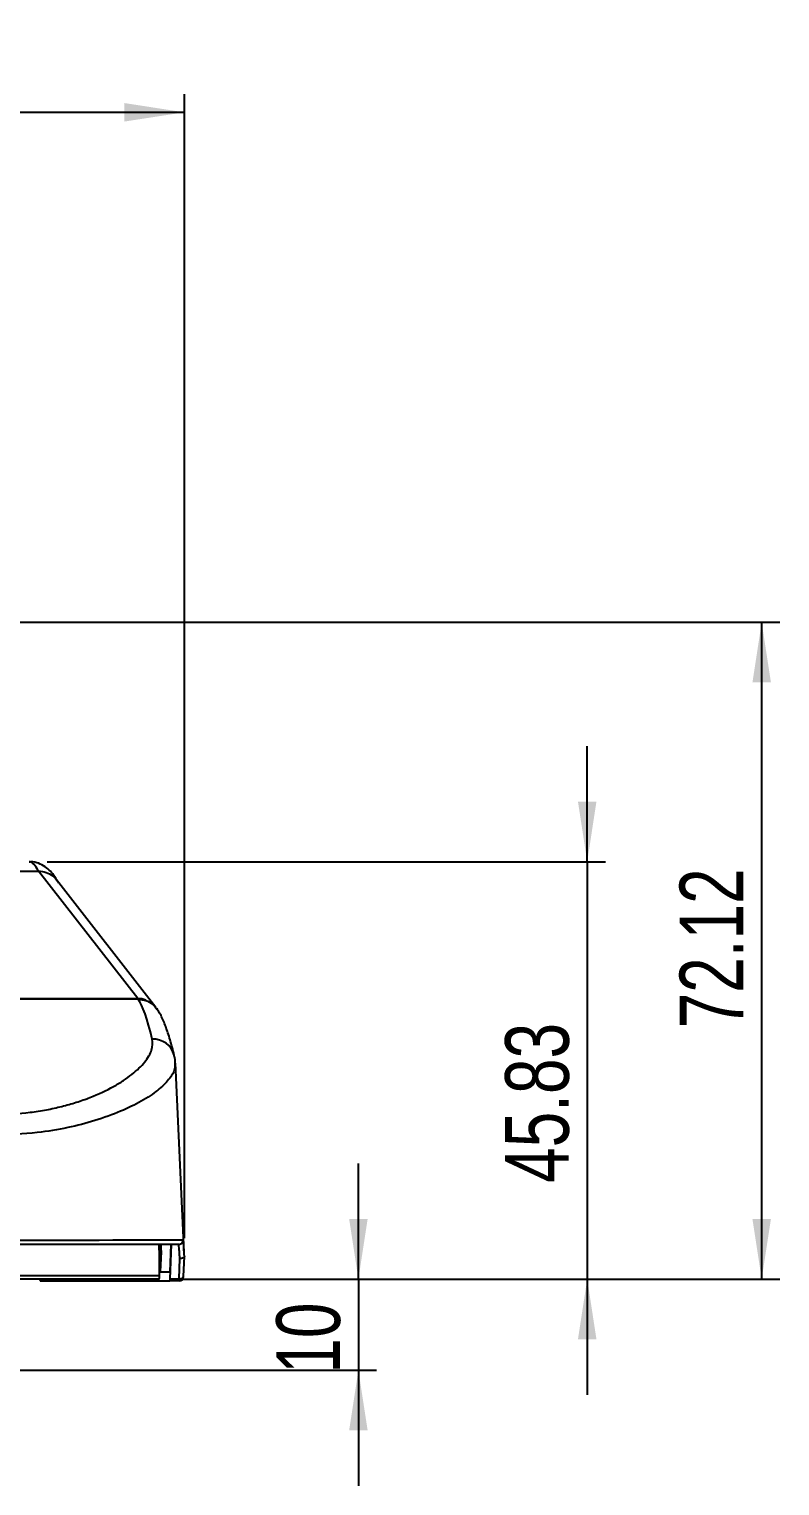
# Model space of a CAD drawing. Header units: millimetres. Extents: x 102 to 710, y 145 to 429.
# Drawn here: x 293.4 to 334.7, y 159.3 to 239.3 of the extents above; entities that cross this region are included whole.
import ezdxf

# ---------------------------------------------------------------- set-up
doc = ezdxf.new("R2010")
doc.units = ezdxf.units.MM
doc.layers.add('DIM', color=5, linetype='Continuous')
doc.styles.add('SLDTEXTSTYLE0', font='TXT', dxfattribs={"width": 0.75})
doc.dimstyles.new('SLDDIMSTYLE0', dxfattribs={"dimtxt": 3.5, "dimasz": 3.302, "dimexe": 0, "dimexo": 0.0625, "dimgap": 0.875, "dimtad": 1, "dimlfac": 2, "dimrnd": 1e-09, "dimzin": 4, "dimdsep": 46, "dimtxsty": 'SLDTEXTSTYLE0', "dimsah": 1, "dimcen": 0.09, "dimadec": 0, "dimazin": 1, "dimtfac": 1, "dimtofl": 0, "dimtmove": 0, "dimatfit": 3, "dimfxl": 1, "dimfrac": 2, "dimtolj": 1, "dimtzin": 12, "dimarcsym": 0})
doc.dimstyles.new('SLDDIMSTYLE1', dxfattribs={"dimtxt": 3.5, "dimasz": 3.302, "dimexe": 0, "dimexo": 0.0625, "dimgap": 0.875, "dimtad": 1, "dimlfac": 2, "dimrnd": 1e-09, "dimzin": 12, "dimdsep": 46, "dimtxsty": 'SLDTEXTSTYLE0', "dimsah": 1, "dimcen": 0.09, "dimadec": 0, "dimazin": 3, "dimtfac": 1, "dimtofl": 0, "dimtmove": 0, "dimatfit": 3, "dimfxl": 1, "dimfrac": 2, "dimtolj": 1, "dimtzin": 12, "dimarcsym": 0})
doc.dimstyles.new('SLDDIMSTYLE2', dxfattribs={"dimtxt": 3.5, "dimasz": 3.302, "dimexe": 0, "dimexo": 0.0625, "dimgap": 0.875, "dimtad": 1, "dimlfac": 2, "dimrnd": 1e-09, "dimzin": 12, "dimdsep": 46, "dimtxsty": 'SLDTEXTSTYLE0', "dimsah": 1, "dimcen": 0.09, "dimadec": 0, "dimazin": 3, "dimtfac": 1, "dimtmove": 0, "dimatfit": 0, "dimfxl": 1, "dimfrac": 2, "dimtolj": 1, "dimtzin": 12, "dimarcsym": 0})

# ---------------------------------------------------------------- blocks, each defined once
blk = doc.blocks.new('_D')
at = {"layer": 'DIM'}
for p, q in [((102.116, 172.945), (102.118, 235.749)), ((301.968, 172.941), (301.969, 235.745)), ((102.118, 234.749), (301.969, 234.745))]:
    blk.add_line(p, q, dxfattribs=at)
for points in [[(102.118, 234.749), (105.42, 234.241), (105.42, 235.257)], [(301.969, 234.745), (298.667, 235.253), (298.667, 234.237)]]:
    blk.add_solid(points, dxfattribs=at)
at = {"layer": 'DIM', "insert": (188.938, 239.259), "char_height": 3.5, "attachment_point": 1, "rotation": 359.99891, "style": 'SLDTEXTSTYLE0'}
blk.add_mtext('399.70', dxfattribs=at)
blk = doc.blocks.new('_D_2')
at = {"layer": 'DIM'}
for p, q in [((311.53, 170.69), (311.53, 177.04)), ((301.585, 170.69), (312.53, 170.69)), ((311.53, 170.69), (311.53, 165.69)), ((288.388, 165.69), (312.53, 165.69)), ((311.53, 165.69), (311.53, 159.34))]:
    blk.add_line(p, q, dxfattribs=at)
for points in [[(311.53, 170.69), (312.038, 173.992), (311.022, 173.992)], [(311.53, 165.69), (311.022, 162.388), (312.038, 162.388)]]:
    blk.add_solid(points, dxfattribs=at)
at = {"layer": 'DIM', "insert": (307.018, 165.498), "char_height": 3.5, "attachment_point": 1, "rotation": 90, "style": 'SLDTEXTSTYLE0'}
blk.add_mtext('10', dxfattribs=at)
blk = doc.blocks.new('_D_3')
at = {"layer": 'DIM'}
for p, q in [((291.277, 206.747), (334.69, 206.747)), ((333.69, 170.69), (333.69, 206.747)), ((301.585, 170.69), (334.69, 170.69))]:
    blk.add_line(p, q, dxfattribs=at)
for points in [[(333.69, 206.747), (333.182, 203.445), (334.198, 203.445)], [(333.69, 170.69), (334.198, 173.992), (333.182, 173.992)]]:
    blk.add_solid(points, dxfattribs=at)
at = {"layer": 'DIM', "insert": (329.179, 184.454), "char_height": 3.5, "attachment_point": 1, "rotation": 90, "style": 'SLDTEXTSTYLE0'}
blk.add_mtext('72.12', dxfattribs=at)
blk = doc.blocks.new('_D_4')
at = {"layer": 'DIM'}
for p, q in [((324.103, 193.604), (324.103, 199.954)), ((294.436, 193.604), (325.103, 193.604)), ((324.103, 193.604), (324.103, 170.69)), ((301.585, 170.69), (325.103, 170.69)), ((324.103, 170.69), (324.103, 164.34))]:
    blk.add_line(p, q, dxfattribs=at)
for points in [[(324.103, 193.604), (324.611, 196.906), (323.595, 196.906)], [(324.103, 170.69), (323.595, 167.388), (324.611, 167.388)]]:
    blk.add_solid(points, dxfattribs=at)
at = {"layer": 'DIM', "insert": (319.592, 175.972), "char_height": 3.5, "attachment_point": 1, "rotation": 90, "style": 'SLDTEXTSTYLE0'}
blk.add_mtext('45.83', dxfattribs=at)

msp = doc.modelspace()

# ---------------------------------------------------------------- linework, layer by layer
at = {"color": 7, "linetype": 'Continuous', "lineweight": 25}
for p, q in [((292.042, 193.0886), (293.9518, 193.0886)), ((299.4095, 186.0895), (293.9556, 193.0886)), ((300.4, 185.6068), (294.9408, 192.6127)), ((299.4361, 186.0526), (104.648, 186.0526)), ((263.292, 186.0895), (299.4095, 186.0895)), ((301.9581, 172.1781), (301.4734, 182.5524)), ((301.6436, 172.5895), (291.8964, 172.5895)), ((300.6712, 172.5587), (300.6057, 172.5587)), ((300.6084, 171.4143), (300.6084, 172.191)), ((300.6641, 171.0895), (300.7063, 172.1882)), ((301.2207, 172.5895), (301.1631, 171.0895)), ((301.1879, 170.7108), (301.2599, 172.5895)), ((301.925, 170.83), (301.9676, 171.941)), ((301.6752, 170.7108), (301.7175, 171.8132)), ((103.4643, 170.8835), (300.6028, 170.8835)), ((300.585, 170.6895), (103.4821, 170.6895)), ((294.0345, 170.6895), (294.0382, 170.5895)), ((294.0382, 170.5895), (301.1742, 170.5895)), ((300.6063, 171.0895), (300.6641, 171.0895)), ((300.6641, 171.0895), (301.1631, 171.0895)), ((301.6752, 170.5895), (301.1742, 170.5895)), ((301.1879, 170.7108), (301.6752, 170.7108)), ((301.6752, 170.5895), (301.6752, 170.7108))]:
    msp.add_line(p, q, dxfattribs=at)
at = {"color": 8, "linetype": 'Continuous', "lineweight": 25}
msp.add_line((300.6697, 172.5895), (300.6712, 172.5587), dxfattribs=at)
at = {"color": 8, "linetype": 'Continuous', "lineweight": 25, "flags": 128}
msp.add_lwpolyline([(301.6752, 170.7108), (301.7256, 170.712), (301.774, 170.7185), (301.8182, 170.7299), (301.8566, 170.7459), (301.8876, 170.7657), (301.9098, 170.7886), (301.9223, 170.8135), (301.925, 170.83)], dxfattribs=at)
at = {"color": 8, "linetype": 'Continuous', "lineweight": 25}
msp.add_arc((300.2479, 182.6647), 1.2057, 15.130717, 92.361489, dxfattribs=at)
at = {"color": 7, "linetype": 'Continuous', "lineweight": 25}
msp.add_arc((301.6752, 170.8395), 0.25, 270, 357.803229, dxfattribs=at)
at = {"color": 8, "linetype": 'Continuous', "lineweight": 25}
msp.add_ellipse((296.345, 133.6045), major_axis=(-2.9203, 59.9997), ratio=0.0623641, start_param=6.1489255, end_param=6.2798693, dxfattribs=at)
at = {"color": 7, "linetype": 'Continuous', "lineweight": 25}
for centre, major_axis, ratio, start_param, end_param in [((299.4095, 184.8443), (1.2529, 0), 0.9939053, 1.2074664, 1.5707963), ((301.5402, 136.2832), (-2.4232, 49.9998), 0.0620999, 5.9681769, 6.1840946), ((299.4095, 184.8443), (1.2529, 0), 0.9939053, 0.6589811, 0.9625176), ((291.9163, 172.8395), (10.0104, 0.0117), 0.001087, 4.7104025, 6.2150777), ((291.9704, 171.6823), (-1.2329, 17.4899), 0.5700123, 4.6872311, 4.7390165), ((291.4584, 171.4143), (0, 15.2282), 0.6008606, 4.677525, 4.7896392), ((291.4584, 172.191), (0, 15.2282), 0.6008606, 4.712389, 4.7365376), ((300.2137, -4.7346), (0.4574, 177.2933), 0.0031469, 6.2185346, 6.2831934), ((291.9924, 171.2116), (-0.2746, 15.5957), 0.5604496, 4.7651783, 4.7909858), ((291.9704, 171.5535), (-1.2132, 17.5019), 0.5554329, 4.6887355, 4.7331412), ((301.3958, -30.0314), (0.5228, 202.6209), 0.0031469, 6.2039247, 6.2194559), ((300.585, 171.0895), (0, 0.4), 0.0610004, 3.1415927, 3.4063995), ((301.1742, 170.8395), (0, 0.25), 0.0638412, 3.1415927, 4.1713369)]:
    msp.add_ellipse(centre, major_axis=major_axis, ratio=ratio, start_param=start_param, end_param=end_param, dxfattribs=at)
for points, knots in [([(295.0086, 192.5149), (294.9751, 192.575), (294.879, 192.7474), (294.6935, 192.9956), (294.4196, 193.2677), (294.0764, 193.4759), (293.7276, 193.6048), (293.5081, 193.5896), (293.4421, 193.5851)], [0, 0, 0, 0, 0.1328042, 0.3812432, 0.5847023, 0.7630811, 0.9287476, 1, 1, 1, 1]), ([(293.9556, 193.0886), (294.0964, 193.076), (294.3779, 193.0508), (294.7422, 192.8348), (294.9749, 192.6149), (295.035, 192.4574), (295.0455, 192.4299)], [0, 0, 0, 0, 0.3114041, 0.6228029, 0.9342423, 1, 1, 1, 1]), ([(299.4361, 186.0526), (299.5767, 186.0383), (299.8578, 186.0098), (300.2228, 185.8117), (300.3835, 185.6072), (300.457, 185.5135)], [0, 0, 0, 0, 0.3515253, 0.70306472, 1, 1, 1, 1]), ([(301.4117, 182.9799), (301.3737, 183.1296), (301.2598, 183.5785), (301.0668, 184.229), (300.8243, 184.8792), (300.6232, 185.2888), (300.4735, 185.5052), (300.4457, 185.5455)], [0, 0, 0, 0, 0.1339986, 0.4019262, 0.6772133, 0.9399961, 1, 1, 1, 1]), ([(291.6271, 179.7331), (292.2581, 179.7331), (292.8789, 179.7717), (293.7951, 179.885), (294.0943, 179.9316), (294.6744, 180.04), (294.9564, 180.1018), (295.505, 180.2395), (295.7716, 180.3153), (296.2897, 180.4799), (296.5419, 180.5691), (297.2572, 180.8475), (297.6861, 181.0493), (298.2638, 181.369), (298.4454, 181.4786), (298.7856, 181.7023), (298.9418, 181.8148), (299.3706, 182.1531), (299.6041, 182.3796), (299.8761, 182.7174), (299.9537, 182.8301), (300.0795, 183.0501), (300.1281, 183.1579), (300.2316, 183.4746), (300.2447, 183.6767), (300.1983, 183.8693)], [0, 0, 0, 0, 0.125, 0.125, 0.1875, 0.1875, 0.25, 0.25, 0.3125, 0.3125, 0.375, 0.375, 0.5, 0.5, 0.5625, 0.5625, 0.625, 0.625, 0.75, 0.75, 0.8125, 0.8125, 0.875, 0.875, 1, 1, 1, 1]), ([(301.4586, 182.554), (301.4607, 182.6773), (301.4632, 182.8228), (301.4121, 182.9574), (301.4043, 182.9779)], [0, 0, 0, 0, 0.8476981, 1, 1, 1, 1]), ([(301.6642, 172.5904), (301.7335, 172.5961), (301.7976, 172.6317), (301.882, 172.7292), (301.9037, 172.7909), (301.9035, 172.8504)], [0, 0, 0, 0, 0.5, 0.5, 1, 1, 1, 1]), ([(301.9677, 171.9448), (301.9683, 171.9106), (301.9415, 171.8768), (301.8491, 171.8282), (301.783, 171.8137), (301.7175, 171.8132)], [0, 0, 0, 0, 0.5, 0.5, 1, 1, 1, 1]), ([(301.9677, 171.9448), (301.9676, 171.9462), (301.9676, 171.948), (301.9675, 171.9501), (301.9675, 171.9511), (301.9675, 171.9522), (301.9674, 171.9533)], [0, 0, 0, 0, 0.000015666708, 0.000015666708, 0.000015666708, 0.000023383882, 0.000023383882, 0.000023383882, 0.000023383882]), ([(300.5914, 170.7035), (300.5938, 170.7195), (300.5986, 170.7515), (300.6015, 170.8256), (300.6026, 170.8734), (300.6028, 170.8835)], [0, 0, 0, 0, 0.4406522, 0.8813243, 1, 1, 1, 1])]:
    msp.add_open_spline(points, degree=3, knots=knots, dxfattribs=at)
for points in [[(293.9556, 193.0886), (293.9544, 193.0886), (293.9531, 193.0886), (293.9518, 193.0886)], [(301.6642, 172.5904), (301.6574, 172.5898), (301.6505, 172.5895), (301.6436, 172.5895)]]:
    msp.add_open_spline(points, degree=3, dxfattribs=at)
at = {"color": 8, "linetype": 'Continuous', "lineweight": 25}
msp.add_open_spline([(301.4384, 182.5508), (301.4454, 182.4428), (301.4639, 182.1591), (301.1491, 181.6516), (300.5417, 181.054), (299.6497, 180.4585), (298.4877, 179.8855), (297.1163, 179.3849), (295.561, 178.9848), (293.7384, 178.6725), (292.3838, 178.6211), (291.6271, 178.5923)], degree=3, knots=[0, 0, 0, 0, 0.0705573, 0.1853155, 0.29659, 0.411084, 0.5238259, 0.6401896, 0.7477949, 0.8591105, 1, 1, 1, 1], dxfattribs=at)

# ---------------------------------------------------------------- dimensions: what is measured, and where the dimension line sits
at = {"layer": 'DIM'}
for base, p1, p2, angle, dimstyle, picture, middle in [((301.9688, 234.7451), (102.1164, 171.9448), (301.9676, 171.9411), 359.998915, 'SLDDIMSTYLE0', '_D', (196.0493, 234.7471)), ((333.6903, 206.7471), (300.585, 170.6895), (290.2771, 206.7471), 90, 'SLDDIMSTYLE1', '_D_3', (333.6903, 190.2732)), ((324.1032, 170.6895), (293.4361, 193.6045), (300.585, 170.6895), 90, 'SLDDIMSTYLE2', '_D_4', (324.1032, 181.7905)), ((311.5297, 165.6895), (300.585, 170.6895), (287.388, 165.6895), 90, 'SLDDIMSTYLE2', '_D_2', (311.5297, 168.0839))]:
    dim = msp.add_linear_dim(base=base, p1=p1, p2=p2, angle=angle, dimstyle=dimstyle, dxfattribs=at)
    dim.commit()
    dim.dimension.update_dxf_attribs({"geometry": picture, "text_midpoint": middle, "dimtype": 160})

doc.saveas('drawing.dxf')
